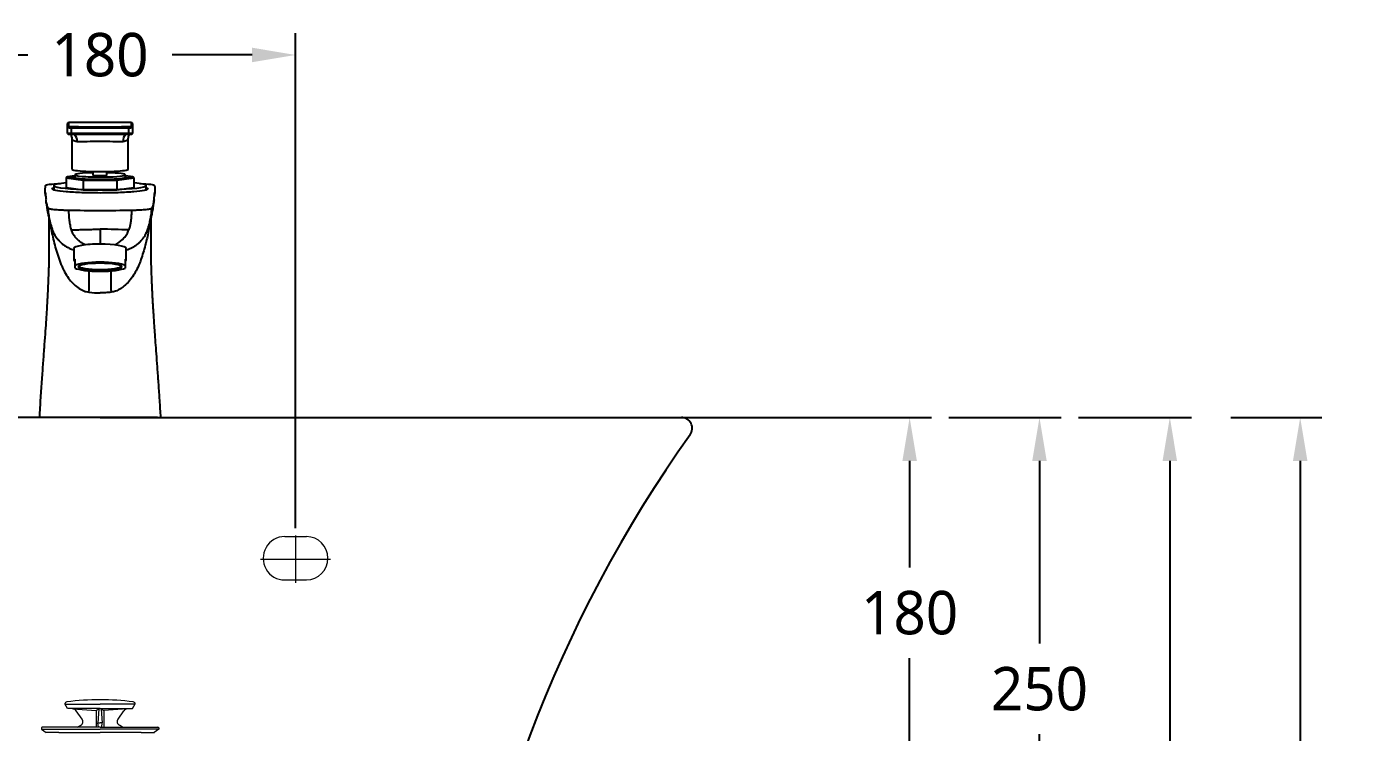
# Model space of a CAD drawing. Header units: millimetres. Extents: x 28 to 9741, y 28 to 4195.
# Drawn here: x 7753 to 8362, y 2949 to 3275 of the extents above; entities that cross this region are included whole.
import ezdxf
from ezdxf.lldxf.tags import DXFTag

# ---------------------------------------------------------------- set-up
doc = ezdxf.new("R2010")
doc.units = ezdxf.units.MM
doc.layers.get('0').update_dxf_attribs({"linetype": 'CONTINUOUS'})
doc.layers.get('Defpoints').update_dxf_attribs({"linetype": 'CONTINUOUS'})
doc.layers.add('1', color=7, linetype='CONTINUOUS')
doc.layers.add('30', color=7, linetype='CONTINUOUS')
doc.layers.add('3', color=3, linetype='CONTINUOUS', lineweight=15)
tags = doc.linetypes.add('HIDDEN', pattern=[0.5, 0.25, -0.25]).pattern_tags.tags
tags[6:7] = [DXFTag(74, 4), DXFTag(75, 0), DXFTag(340, '0'), DXFTag(46, 0.0), DXFTag(50, 0.0), DXFTag(44, 0.0), DXFTag(45, 0.0)]
tags[4:5] = [DXFTag(74, 4), DXFTag(75, 0), DXFTag(340, '0'), DXFTag(46, 0.0), DXFTag(50, 0.0), DXFTag(44, 0.0), DXFTag(45, 0.0)]
doc.dimstyles.get("Standard").update_dxf_attribs({"dimtxt": 0.18, "dimasz": 0.18, "dimexe": 0.18, "dimexo": 0.0625, "dimgap": 0.09, "dimtad": 0, "dimtih": 1, "dimtoh": 1, "dimdec": 4, "dimzin": 0, "dimdsep": 46, "dimtxsty": 'Standard', "dimcen": 0.09, "dimadec": 0, "dimazin": 0, "dimtfac": 1, "dimtdec": 4, "dimtofl": 0, "dimtmove": 0, "dimatfit": 3, "dimfxl": 0, "dimtolj": 1, "dimtzin": 0, "dimarcsym": 0})

# ---------------------------------------------------------------- blocks, each defined once
blk = doc.blocks.new('*D38')
at = {"color": 3, "lineweight": -2}
for p, q in [((8306.81, 3094.52), (8348.81, 3094.52)), ((8338.81, 3074.52), (8338.81, 2735.41)), ((8338.81, 2354.52), (8338.81, 2693.64)), ((8306.81, 2334.52), (8348.81, 2334.52))]:
    blk.add_line(p, q, dxfattribs=at)
at = {"color": 3}
for points in [[(8335.47, 3074.52), (8342.14, 3074.52), (8338.81, 3094.52)], [(8335.47, 2354.52), (8342.14, 2354.52), (8338.81, 2334.52)]]:
    blk.add_solid(points, dxfattribs=at)
at = {"layer": 'Defpoints', "color": 0}
for p in [(8298.81, 3094.52), (8298.81, 2334.52), (8338.81, 2334.52)]:
    blk.add_point(p, dxfattribs=at)
at = {"color": 0, "insert": (8338.81, 2714.52), "char_height": 20, "attachment_point": 5}
blk.add_mtext('\\A1;{\\fNanumGothic|b0|i0|c129|p50;760}', dxfattribs=at)
blk = doc.blocks.new('*D39')
at = {"color": 3, "lineweight": -2}
for p, q in [((8040.74, 3094.52), (8169.04, 3094.52)), ((8159.04, 3074.52), (8159.04, 3025.41)), ((8159.04, 2934.52), (8159.04, 2983.64)), ((7824.96, 2914.52), (8169.04, 2914.52))]:
    blk.add_line(p, q, dxfattribs=at)
at = {"color": 3}
for points in [[(8155.71, 3074.52), (8162.37, 3074.52), (8159.04, 3094.52)], [(8155.71, 2934.52), (8162.37, 2934.52), (8159.04, 2914.52)]]:
    blk.add_solid(points, dxfattribs=at)
at = {"layer": 'Defpoints', "color": 0}
for p in [(8032.74, 3094.52), (7816.96, 2914.52), (8159.04, 2914.52)]:
    blk.add_point(p, dxfattribs=at)
at = {"color": 0, "insert": (8159.04, 3004.52), "char_height": 20, "attachment_point": 5}
blk.add_mtext('\\A1;{\\fNanumGothic|b0|i0|c129|p50;180}', dxfattribs=at)
blk = doc.blocks.new('*D40')
at = {"color": 3, "lineweight": -2}
for p, q in [((8177.04, 3094.52), (8228.81, 3094.52)), ((8218.81, 3074.52), (8218.81, 2990.41)), ((8218.81, 2864.52), (8218.81, 2948.64)), ((7869.42, 2844.52), (8228.81, 2844.52))]:
    blk.add_line(p, q, dxfattribs=at)
at = {"color": 3}
for points in [[(8215.47, 3074.52), (8222.14, 3074.52), (8218.81, 3094.52)], [(8215.47, 2864.52), (8222.14, 2864.52), (8218.81, 2844.52)]]:
    blk.add_solid(points, dxfattribs=at)
at = {"layer": 'Defpoints', "color": 0}
for p in [(8169.04, 3094.52), (7861.42, 2844.52), (8218.81, 2844.52)]:
    blk.add_point(p, dxfattribs=at)
at = {"color": 0, "insert": (8218.81, 2969.52), "char_height": 20, "attachment_point": 5}
blk.add_mtext('\\A1;{\\fNanumGothic|b0|i0|c129|p50;250}', dxfattribs=at)
blk = doc.blocks.new('*D41')
at = {"color": 3, "lineweight": -2}
for p, q in [((8236.81, 3094.52), (8288.81, 3094.52)), ((8278.81, 3074.52), (8278.81, 2945.43)), ((8278.81, 2774.52), (8278.81, 2903.62)), ((7826.92, 2754.52), (8288.81, 2754.52))]:
    blk.add_line(p, q, dxfattribs=at)
at = {"color": 3}
for points in [[(8275.47, 3074.52), (8282.14, 3074.52), (8278.81, 3094.52)], [(8275.47, 2774.52), (8282.14, 2774.52), (8278.81, 2754.52)]]:
    blk.add_solid(points, dxfattribs=at)
at = {"layer": 'Defpoints', "color": 0}
for p in [(8228.81, 3094.52), (7818.92, 2754.52), (8278.81, 2754.52)]:
    blk.add_point(p, dxfattribs=at)
at = {"color": 0, "insert": (8278.81, 2924.52), "char_height": 20, "attachment_point": 5}
blk.add_mtext('\\A1;{\\fNanumGothic|b0|i0|c129|p50;340}', dxfattribs=at)
blk = doc.blocks.new('*D42')
at = {"color": 3, "lineweight": -2}
for p, q in [((7696.42, 3043.52), (7696.42, 3271.44)), ((7876.42, 3043.52), (7876.42, 3271.44)), ((7716.42, 3261.44), (7753.23, 3261.44)), ((7856.42, 3261.44), (7819.61, 3261.44))]:
    blk.add_line(p, q, dxfattribs=at)
at = {"color": 3}
for points in [[(7716.42, 3264.78), (7716.42, 3258.11), (7696.42, 3261.44)], [(7856.42, 3264.78), (7856.42, 3258.11), (7876.42, 3261.44)]]:
    blk.add_solid(points, dxfattribs=at)
at = {"layer": 'Defpoints', "color": 0}
for p in [(7876.42, 3261.44), (7696.42, 3035.52), (7876.42, 3035.52)]:
    blk.add_point(p, dxfattribs=at)
at = {"color": 0, "insert": (7786.42, 3261.44), "char_height": 20, "attachment_point": 5}
blk.add_mtext('\\A1;{\\fNanumGothic|b0|i0|c129|p50;180}', dxfattribs=at)

msp = doc.modelspace()

# ---------------------------------------------------------------- linework, layer by layer
at = {"color": 2}
for p, q in [((7786.42184, 3094.52385), (7518.86865, 3094.49359)), ((7786.42392, 3094.5239), (8053.97919, 3094.49359))]:
    msp.add_line(p, q, dxfattribs=at)
at = {"ltscale": 0.5}
for p, q in [((7812.89616, 3094.52387), (7759.93663, 3094.52387)), ((7809.4914, 3094.52387), (7763.35228, 3094.52383))]:
    msp.add_line(p, q, dxfattribs=at)
at = {"color": 7, "linetype": 'HIDDEN'}
msp.add_line((7768.93746, 3094.52392), (7768.93746, 3094.52383), dxfattribs=at)
at = {"color": 7, "linetype": 'HIDDEN', "lineweight": 0, "ltscale": 20}
for p, q in [((7871.4437, 3039.69337), (7881.3872, 3039.69337)), ((7871.4437, 3019.69337), (7881.3872, 3019.69337))]:
    msp.add_line(p, q, dxfattribs=at)
at = {"color": 1, "linetype": 'HIDDEN', "lineweight": 0, "ltscale": 20}
for p, q in [((7876.42461, 3040.1445), (7876.42461, 3018.3945)), ((7860.3337, 3029.2695), (7892.51552, 3029.2695))]:
    msp.add_line(p, q, dxfattribs=at)
at = {"color": 2}
for centre, radius, start, end in [((8053.97863, 3089.49359), 5, 324.45469793, 89.99350874), ((8546.66759, 2737.47388), 600.52481, 144.45469793, 174.48366066)]:
    msp.add_arc(centre, radius, start, end, dxfattribs=at)
at = {"color": 7, "linetype": 'HIDDEN', "lineweight": 0, "ltscale": 20}
for centre, start_param, end_param in [((7871.4437, 3029.69337), 0, 3.141592654), ((7881.3872, 3029.69337), 3.141592654, 6.283185307)]:
    msp.add_ellipse(centre, major_axis=(0, 10), ratio=0.994350283, start_param=start_param, end_param=end_param, dxfattribs=at)
at = {"layer": '1', "color": 7, "linetype": 'Continuous'}
for p, q in [((7771.4164, 3227.99738), (7771.4164, 3229.75129)), ((7771.4164, 3225.49776), (7771.4164, 3227.99738)), ((7771.9164, 3230.25121), (7771.9164, 3228.49731)), ((7773.08798, 3227.95044), (7773.08798, 3225.45082)), ((7799.74481, 3225.45082), (7799.74481, 3227.95044)), ((7800.9164, 3228.49731), (7800.9164, 3230.25121)), ((7801.4164, 3229.75129), (7801.4164, 3227.99738)), ((7801.4164, 3227.99738), (7801.4164, 3225.49776)), ((7773.4164, 3222.63674), (7773.4164, 3208.879)), ((7799.4164, 3208.879), (7799.4164, 3222.65057)), ((7778.62217, 3203.59543), (7770.82794, 3204.77203)), ((7770.82794, 3204.77203), (7770.82794, 3200.28915)), ((7774.76646, 3205.78509), (7771.30578, 3205.26267)), ((7774.76649, 3205.77753), (7771.40529, 3205.27013)), ((7771.40529, 3205.27013), (7778.91084, 3204.1371)), ((7774.7664, 3206.26632), (7774.7664, 3204.92613)), ((7794.21062, 3203.59543), (7778.62217, 3203.59543)), ((7778.62217, 3203.59543), (7778.62217, 3199.11255)), ((7778.91084, 3204.1371), (7793.92195, 3204.1371)), ((7783.3164, 3205.99178), (7783.3164, 3207.77877)), ((7783.3164, 3205.99178), (7789.5164, 3205.99178)), ((7789.5164, 3205.99178), (7789.5164, 3207.77877)), ((7793.92195, 3204.1371), (7801.4275, 3205.27013)), ((7802.00485, 3204.77203), (7794.21062, 3203.59543)), ((7794.21062, 3203.59543), (7794.21062, 3199.11255)), ((7801.4275, 3205.27013), (7798.06631, 3205.77753)), ((7801.52701, 3205.26267), (7798.06633, 3205.78509)), ((7798.0664, 3204.92613), (7798.0664, 3206.26632)), ((7802.00485, 3204.77203), (7802.00485, 3200.28915)), ((7765.1164, 3201.28535), (7765.1164, 3199.32883)), ((7778.62217, 3199.11255), (7770.82794, 3200.28915)), ((7794.21062, 3199.11255), (7778.62217, 3199.11255)), ((7802.00485, 3200.28915), (7794.21062, 3199.11255)), ((7807.7164, 3199.32883), (7807.7164, 3201.28535)), ((7786.4164, 3181.17942), (7786.4164, 3174.39207)), ((7774.4164, 3172.30816), (7774.4164, 3166.89172)), ((7774.9164, 3164.53253), (7774.9164, 3167.48695)), ((7797.9164, 3167.48695), (7797.9164, 3164.53253)), ((7798.4164, 3166.89172), (7798.4164, 3172.30816)), ((7774.9164, 3163.34206), (7774.9164, 3164.53253)), ((7776.9164, 3164.47958), (7776.9164, 3164.13119)), ((7795.9164, 3164.13119), (7795.9164, 3164.47958)), ((7797.9164, 3164.53253), (7797.9164, 3163.34206))]:
    msp.add_line(p, q, dxfattribs=at)
for centre, major_axis, ratio, start_param, end_param in [((7771.9164, 3229.75129), (0.5, 0), 0.999848, 1.570796327, 3.141592654), ((7771.9164, 3227.99738), (0.5, 0), 0.999848, 1.570796327, 3.141592654), ((7774.4164, 3227.99738), (3, 0), 0.017452, 3.141592654, 4.25366493), ((7774.4164, 3230.25121), (-2.5, 0), 0.017452, 5.171113031, 6.283185307), ((7774.4164, 3228.49731), (-2.5, 0), 0.017452, 0, 0.265054879), ((7774.4164, 3228.49731), (-2.5, 0), 0.017452, 0.265055404, 1.112072276), ((7773.30939, 3227.95827), (0.00431, 0.49998), 0.442737, 0.019465208, 1.590261535), ((7786.4164, 3228.42145), (30.1, 0), 0.017452, 4.25366493, 5.171113031), ((7786.4164, 3229.82716), (-29.6, 0), 0.017452, 4.25366493, 5.171113031), ((7786.4164, 3228.92137), (-29.6, 0), 0.017452, 1.112072276, 2.029520377), ((7798.4164, 3230.25121), (-2.5, 0), 0.017452, 3.919313652, 4.25366493), ((7798.4164, 3228.49731), (-2.5, 0), 0.017452, 2.029520377, 2.733357725), ((7799.52341, 3227.95827), (-0.00431, 0.49998), 0.442737, 4.692923772, 6.263720099), ((7798.4164, 3227.99738), (3, 0), 0.017452, 5.171113031, 6.283185307), ((7798.4164, 3230.25121), (-2.5, 0), 0.017452, 3.141592654, 3.919313456), ((7798.4164, 3228.49731), (-2.5, 0), 0.017452, 2.733358072, 3.141592654), ((7800.9164, 3229.75129), (0.5, 0), 0.999848, 0, 1.570796327), ((7800.9164, 3227.99738), (0.5, 0), 0.999848, 0, 1.570796327), ((7774.4164, 3225.49776), (-3, 0), 0.017452, 0, 1.112072276), ((7774.4164, 3224.99784), (2.5, 0), 0.017452, 3.834987354, 4.25366493), ((7786.4164, 3225.92183), (-30.1, 0), 0.017452, 1.112072276, 2.029520377), ((7773.30939, 3225.45864), (0.00431, 0.49998), 0.442737, 1.590261535, 3.161057862), ((7786.4164, 3225.42191), (29.6, 0), 0.017452, 4.25366493, 5.171113031), ((7771.9164, 3221.22379), (-0.11889, -4.99859), 0.806122, 1.641637388, 2.4303569), ((7786.4164, 3221.41038), (13, 0), 0.009298, 0.634183841, 2.507408813), ((7800.9164, 3221.22379), (0.11889, -4.99859), 0.806122, 3.852828407, 4.641547919), ((7799.52341, 3225.45864), (-0.00431, 0.49998), 0.442737, 3.122127445, 4.692923772), ((7798.4164, 3224.99784), (2.5, 0), 0.017452, 5.171113031, 5.500686255), ((7798.4164, 3225.49776), (-3, 0), 0.017452, 2.029520377, 3.141592654), ((7771.40529, 3204.77203), (0.57735, 0), 0.86273, 1.570796327, 3.141592654), ((7786.4164, 3205.27013), (12.3, 0), 0.087156, 2.815063332, 6.283185307), ((7786.4164, 3208.879), (-13, 0), 0.087156, 0, 3.141592654), ((7786.4164, 3204.97127), (-12, 0), 0.087156, 6.040987991, 6.228796494), ((7786.4164, 3206.26632), (-11.65, 0), 0.087156, 4.98168237, 6.283185307), ((7786.4164, 3206.26632), (-11.65, 0), 0.087156, 0, 1.57079634), ((7778.91084, 3203.63901), (0.03749, 0.49954), 0.572989, 0.130245065, 1.701041392), ((7786.4164, 3206.26632), (-11.65, 0), 0.087156, 1.570796288, 4.443095563), ((7793.92195, 3203.63901), (-0.03749, 0.49954), 0.572989, 4.582143916, 6.152940242), ((7786.4164, 3204.97127), (-12, 0), 0.087156, 3.195981588, 3.383790019), ((7786.4164, 3205.27013), (12.3, 0), 0.087156, 0, 0.326529384), ((7801.4275, 3204.77203), (0.57735, 0), 0.86273, 0, 1.570796327), ((7786.4164, 3201.28535), (21.3, 0), 0.087156, 2.391930121, 6.283185307), ((7786.4164, 3201.28535), (21.3, 0), 0.087156, 0, 0.749662558), ((7786.4164, 3172.30816), (-12, 0), 0.173648, 4.712388959, 6.283185307), ((7786.4164, 3172.30816), (-12, 0), 0.173648, 3.141592892, 4.712389043), ((7786.4164, 3166.89172), (12, 0), 0.173648, 2.85190566, 3.431279648), ((7786.4164, 3166.89172), (12, 0), 0.173648, 5.993498313, 6.572872301), ((7786.4164, 3163.93729), (-12, 0), 0.173648, 3.431279648, 5.993498313), ((7786.4164, 3163.93729), (-12, 0), 0.173648, 0.289686994, 2.85190566), ((7776.73843, 3150.74429), (1.64152, 21.43724), 0.207191, 4.797038507, 5.28355879), ((7796.09436, 3150.74429), (-1.64152, 21.43724), 0.207191, 0.999626518, 1.4861468)]:
    msp.add_ellipse(centre, major_axis=major_axis, ratio=ratio, start_param=start_param, end_param=end_param, dxfattribs=at)
msp.add_ellipse((7786.4164, 3163.93729), major_axis=(-10, 0), ratio=0.173648, dxfattribs=at)
for points, knots in [([(7773.30507, 3230.2904), (7773.19581, 3230.28945), (7772.89205, 3230.28631), (7772.45385, 3230.27955), (7772.06659, 3230.26772), (7771.93624, 3230.26117), (7771.81877, 3230.24599), (7771.72112, 3230.21556), (7771.62003, 3230.16173), (7771.51379, 3230.06202), (7771.43489, 3229.91783), (7771.41694, 3229.80872), (7771.4164, 3229.75129)], [0, 0, 0, 0, 0.108226032, 0.316180683, 0.52548979, 0.739767635, 0.79357157, 0.819276822, 0.855693019, 0.899489584, 0.950318517, 1, 1, 1, 1]), ([(7801.4164, 3229.75129), (7801.41561, 3229.81663), (7801.39526, 3229.92538), (7801.31741, 3230.06054), (7801.22768, 3230.14848), (7801.14033, 3230.20208), (7801.0687, 3230.2299), (7801.01808, 3230.24312), (7800.97443, 3230.25117), (7800.91014, 3230.25893), (7800.79375, 3230.26627), (7800.55874, 3230.27502), (7800.30318, 3230.2798), (7800.18891, 3230.28155)], [0, 0, 0, 0, 0.074842105, 0.13400593, 0.183608255, 0.225830591, 0.260029563, 0.288048615, 0.320704839, 0.37932025, 0.5523057, 0.821668093, 1, 1, 1, 1]), ([(7771.4164, 3225.49776), (7771.41719, 3225.43242), (7771.43753, 3225.32368), (7771.51538, 3225.18852), (7771.60511, 3225.10059), (7771.69246, 3225.04698), (7771.7641, 3225.01916), (7771.81471, 3225.00594), (7771.85837, 3224.99789), (7771.92252, 3224.99012), (7772.04097, 3224.98283), (7772.23431, 3224.97509), (7772.44271, 3224.97119), (7772.50091, 3224.97024)], [0, 0, 0, 0, 0.081688841, 0.146265117, 0.200405182, 0.24649012, 0.283817696, 0.314399999, 0.350043693, 0.414021384, 0.602831961, 0.896836277, 1, 1, 1, 1]), ([(7772.85135, 3224.96939), (7772.93583, 3224.80814), (7773.11532, 3224.41481), (7773.31741, 3223.73633), (7773.42147, 3223.1142), (7773.40835, 3222.73984), (7773.40056, 3222.63762)], [0, 0, 0, 0, 0.230280232, 0.538782149, 0.874549145, 1, 1, 1, 1]), ([(7775.94417, 3221.48199), (7775.10932, 3221.47144), (7774.46967, 3221.80852), (7773.63255, 3222.41454), (7773.41784, 3222.67506), (7773.41642, 3222.66599)], [0, 0, 0, 0, 0.507359728, 0.507359728, 1, 1, 1, 1]), ([(7799.41638, 3222.66595), (7799.41575, 3222.67608), (7799.19869, 3222.41273), (7798.35819, 3221.80564), (7797.72524, 3221.47142), (7796.88862, 3221.48199)], [0, 0, 0, 0, 0.492763741, 0.492763741, 1, 1, 1, 1]), ([(7799.42999, 3222.65144), (7799.42397, 3222.74256), (7799.41432, 3223.07207), (7799.49537, 3223.61911), (7799.66171, 3224.2559), (7799.84121, 3224.69438), (7799.95446, 3224.92046), (7799.98027, 3224.96996)], [0, 0, 0, 0, 0.112511617, 0.408135128, 0.679943841, 0.928860697, 1, 1, 1, 1]), ([(7800.18221, 3224.96734), (7800.24381, 3224.96819), (7800.47455, 3224.97177), (7800.76186, 3224.98147), (7800.89682, 3224.98788), (7801.01401, 3225.00307), (7801.11168, 3225.03349), (7801.21276, 3225.08733), (7801.319, 3225.18704), (7801.39791, 3225.33122), (7801.41585, 3225.44034), (7801.4164, 3225.49776)], [0, 0, 0, 0, 0.092606526, 0.370349072, 0.654684879, 0.726079967, 0.76018953, 0.808511972, 0.866627788, 0.934075197, 1, 1, 1, 1]), ([(7761.66555, 3195.68071), (7761.6255, 3195.82275), (7761.42152, 3196.59393), (7761.18351, 3197.99498), (7761.15666, 3199.72948), (7761.28929, 3200.83445), (7761.37412, 3201.31008)], [0, 0, 0, 0, 0.075727638, 0.41110137, 0.746475102, 1, 1, 1, 1]), ([(7761.2122, 3198.23518), (7761.26825, 3197.49104), (7761.3775, 3196.36931), (7761.52435, 3195.22716), (7761.57691, 3194.84893)], [0, 0, 0, 0, 0.670460059, 1, 1, 1, 1]), ([(7761.37412, 3201.31008), (7761.41036, 3201.51334), (7761.95981, 3201.71507), (7764.37667, 3202.04613), (7766.12377, 3202.16901), (7768.17144, 3202.23041)], [0, 0, 0, 0, 0.518456859, 0.518456859, 1, 1, 1, 1]), ([(7807.72805, 3200.27032), (7808.18048, 3200.11653), (7808.78939, 3199.70751), (7807.23697, 3199.04794), (7802.38973, 3198.40742), (7795.04056, 3197.98495), (7786.4164, 3197.83076), (7777.79223, 3197.98495), (7770.44306, 3198.40742), (7765.59582, 3199.04794), (7764.0434, 3199.70751), (7764.65231, 3200.11653), (7765.10474, 3200.27032)], [0, 0, 0, 0, 0.068267658, 0.176200742, 0.284133825, 0.392066906, 0.499999986, 0.607933066, 0.715866147, 0.82379923, 0.931732314, 1, 1, 1, 1]), ([(7804.71081, 3202.22889), (7806.73971, 3202.16676), (7808.48061, 3202.04312), (7810.86822, 3201.71535), (7811.42245, 3201.51324), (7811.45867, 3201.31008)], [0, 0, 0, 0, 0.479538408, 0.479538408, 1, 1, 1, 1]), ([(7811.45867, 3201.31008), (7811.5435, 3200.83445), (7811.67613, 3199.72948), (7811.64928, 3197.99498), (7811.41127, 3196.59393), (7811.20729, 3195.82275), (7811.16724, 3195.68071)], [0, 0, 0, 0, 0.253524898, 0.58889863, 0.924272362, 1, 1, 1, 1]), ([(7811.25222, 3194.82182), (7811.2622, 3194.89359), (7811.41009, 3195.97314), (7811.52734, 3197.07474), (7811.61179, 3198.12447)], [0, 0, 0, 0, 0.066579786, 1, 1, 1, 1]), ([(7762.56553, 3190.84622), (7762.35039, 3191.35727), (7761.94203, 3192.49735), (7761.66727, 3193.75653), (7761.57268, 3194.50433), (7761.55939, 3194.62297)], [0, 0, 0, 0, 0.40612002, 0.90577848, 1, 1, 1, 1]), ([(7761.59163, 3194.97637), (7761.60497, 3195.03486), (7761.62035, 3195.09335), (7761.65687, 3195.23997), (7761.68271, 3195.3534), (7761.68918, 3195.46685), (7761.68943, 3195.49215)], [0, 0, 0, 0, 0.340221193, 0.340221193, 0.852893351, 1, 1, 1, 1]), ([(7761.71378, 3193.03283), (7761.76331, 3192.5941), (7761.8689, 3191.75452), (7762.04509, 3190.58173), (7762.21449, 3189.58862), (7762.35993, 3188.81201), (7762.51625, 3188.03061), (7762.70821, 3187.13808), (7762.94089, 3186.14825), (7763.20665, 3185.10529), (7763.50395, 3184.02026), (7763.88284, 3182.75765), (7764.18209, 3181.80863), (7764.36868, 3181.28648), (7764.38593, 3181.23856)], [0, 0, 0, 0, 0.110438091, 0.210546732, 0.292385684, 0.355938966, 0.401208262, 0.479318371, 0.568998646, 0.645501788, 0.739207966, 0.852862692, 0.986475033, 1, 1, 1, 1]), ([(7808.44849, 3181.24615), (7808.51922, 3181.44843), (7808.68715, 3181.93952), (7808.90059, 3182.60767), (7809.08478, 3183.20647), (7809.21198, 3183.63351), (7809.3208, 3184.00825), (7809.4236, 3184.37144), (7809.52293, 3184.73153), (7809.61889, 3185.08855), (7809.71153, 3185.44245), (7809.80671, 3185.81588), (7809.92187, 3186.28143), (7810.07026, 3186.90698), (7810.25689, 3187.74362), (7810.47183, 3188.79223), (7810.70238, 3190.05209), (7810.92891, 3191.48912), (7811.05899, 3192.50414), (7811.1184, 3193.02985)], [0, 0, 0, 0, 0.055751452, 0.135469658, 0.184650407, 0.221681645, 0.255430999, 0.288313446, 0.320329946, 0.351481552, 0.381769428, 0.411194858, 0.4454274, 0.496413606, 0.564528622, 0.649760094, 0.752090931, 0.87149813, 1, 1, 1, 1]), ([(7811.2734, 3194.62297), (7811.26012, 3194.50433), (7811.16552, 3193.75653), (7810.89076, 3192.49735), (7810.4824, 3191.35727), (7810.26727, 3190.84622)], [0, 0, 0, 0, 0.09422152, 0.59387998, 1, 1, 1, 1]), ([(7811.14337, 3195.49213), (7811.14361, 3195.46684), (7811.15008, 3195.35339), (7811.17592, 3195.23997), (7811.21237, 3195.09361), (7811.22769, 3195.03539), (7811.24098, 3194.97716)], [0, 0, 0, 0, 0.147304916, 0.660784098, 0.660784098, 1, 1, 1, 1]), ([(7762.84871, 3186.55614), (7762.85053, 3185.48935), (7762.85497, 3182.82506), (7762.86172, 3178.72882), (7762.86671, 3174.43295), (7762.87667, 3170.63396), (7762.8684, 3167.33195), (7762.80717, 3164.52797), (7762.73392, 3162.22221), (7762.67204, 3160.41409), (7762.62282, 3159.08912), (7762.58513, 3158.1224), (7762.55461, 3157.36639), (7762.52358, 3156.62014), (7762.48606, 3155.7449), (7762.43307, 3154.55473), (7762.34949, 3152.77068), (7762.22255, 3150.25002), (7762.03936, 3146.9195), (7761.79489, 3142.86755), (7761.48219, 3138.09442), (7761.09749, 3132.60023), (7760.64136, 3126.38469), (7760.12354, 3119.44688), (7759.5591, 3111.78532), (7758.99656, 3103.3963), (7758.61193, 3097.56206), (7758.41654, 3094.52387)], [0, 0, 0, 0, 0.034737516, 0.086756098, 0.133385808, 0.174622925, 0.210463486, 0.240904844, 0.265945193, 0.2855825, 0.299815221, 0.309118223, 0.317083382, 0.32445159, 0.333437919, 0.345611472, 0.363229905, 0.39156082, 0.427736172, 0.471758556, 0.523631744, 0.583360152, 0.650948662, 0.72640171, 0.809723412, 0.90092013, 1, 1, 1, 1]), ([(7764.33872, 3181.47702), (7764.20858, 3181.90664), (7763.95558, 3182.74187), (7763.4998, 3184.49793), (7763.03483, 3186.73167), (7762.71285, 3189.01611), (7762.60193, 3190.39408), (7762.56553, 3190.84622)], [0, 0, 0, 0, 0.142719554, 0.277458785, 0.56627007, 0.857683822, 1, 1, 1, 1]), ([(7771.87923, 3189.83731), (7771.55451, 3189.8437), (7770.91133, 3189.85892), (7769.65972, 3189.89886), (7768.17845, 3189.96622), (7766.58544, 3190.07229), (7765.21783, 3190.19999), (7764.10679, 3190.34535), (7763.27574, 3190.50426), (7762.74152, 3190.67257), (7762.58994, 3190.78822), (7762.56553, 3190.84621)], [0, 0, 0, 0, 0.062499865, 0.125000071, 0.250000481, 0.375000892, 0.500001303, 0.625001713, 0.750002124, 0.875002535, 1, 1, 1, 1]), ([(7763.15626, 3185.66677), (7763.28761, 3184.79344), (7763.45202, 3183.77929), (7763.83736, 3181.61204), (7764.05889, 3180.45935), (7764.79869, 3176.92201), (7765.39378, 3174.46107), (7766.08655, 3171.98363)], [0, 0, 0, 0, 0.245828461, 0.245828461, 0.497218974, 0.497218974, 1, 1, 1, 1]), ([(7771.87924, 3189.83731), (7771.90871, 3189.45196), (7771.96765, 3188.6813), (7772.0614, 3187.15337), (7772.21571, 3185.2628), (7772.50805, 3183.38634), (7772.85578, 3181.9179), (7773.08618, 3181.19591), (7773.19747, 3180.84716)], [0, 0, 0, 0, 0.125141221, 0.250268547, 0.500038578, 0.749324067, 0.878915328, 1, 1, 1, 1]), ([(7800.95355, 3189.83731), (7800.9318, 3189.55493), (7800.90008, 3189.13222), (7800.85994, 3188.57045), (7800.823, 3188.00996), (7800.77901, 3187.31181), (7800.71364, 3186.47785), (7800.6355, 3185.6479), (7800.53808, 3184.8223), (7800.43695, 3184.13823), (7800.35402, 3183.66185), (7800.30291, 3183.3904), (7800.26267, 3183.1872), (7800.22045, 3182.98442), (7800.16148, 3182.71461), (7800.0511, 3182.24403), (7799.90796, 3181.71017), (7799.76681, 3181.24711), (7799.68796, 3181.00394), (7799.65086, 3180.89263), (7799.63536, 3180.84714)], [0, 0, 0, 0, 0.091545092, 0.137317638, 0.183090184, 0.274635276, 0.366180368, 0.45772546, 0.549270552, 0.640815644, 0.68658819, 0.709474463, 0.732360736, 0.755247009, 0.778133282, 0.823905828, 0.91545092, 0.961223465, 0.984109738, 1, 1, 1, 1]), ([(7810.26726, 3190.84622), (7810.24285, 3190.78823), (7810.09127, 3190.67257), (7809.55706, 3190.50426), (7808.726, 3190.34535), (7807.61496, 3190.19999), (7806.24735, 3190.07229), (7804.65434, 3189.96622), (7803.17307, 3189.89886), (7801.92147, 3189.85892), (7801.27828, 3189.8437), (7800.95356, 3189.83731)], [0, 0, 0, 0, 0.124998404, 0.24999868, 0.374998957, 0.499999233, 0.62499951, 0.749999787, 0.875000063, 0.937500202, 1, 1, 1, 1]), ([(7808.49412, 3181.477), (7808.52102, 3181.56222), (7808.5764, 3181.74154), (7808.68773, 3182.11075), (7808.88146, 3182.77728), (7809.14011, 3183.74539), (7809.41588, 3184.91474), (7809.65698, 3186.09085), (7809.86334, 3187.27288), (7810.00628, 3188.26212), (7810.10318, 3189.0556), (7810.18843, 3189.85033), (7810.23924, 3190.44762), (7810.26727, 3190.84622)], [0, 0, 0, 0, 0.0286099, 0.059945065, 0.122615394, 0.247956052, 0.37329671, 0.498637368, 0.623978026, 0.749318684, 0.811989013, 0.874659342, 1, 1, 1, 1]), ([(7814.41625, 3094.52387), (7814.24489, 3097.16342), (7813.91018, 3102.23448), (7813.43034, 3109.53007), (7812.94916, 3116.20013), (7812.50047, 3122.24718), (7812.09641, 3127.67243), (7811.7456, 3132.47668), (7811.45061, 3136.66031), (7811.2104, 3140.2234), (7811.03277, 3142.99187), (7810.90618, 3145.05605), (7810.82033, 3146.50634), (7810.75713, 3147.60733), (7810.70798, 3148.4845), (7810.66061, 3149.34738), (7810.60376, 3150.40992), (7810.53308, 3151.77898), (7810.4457, 3153.55547), (7810.34078, 3155.84489), (7810.22067, 3158.73427), (7810.09661, 3162.23231), (7809.96841, 3166.339), (7809.9548, 3171.05553), (7809.9696, 3176.37887), (7809.97545, 3181.61085), (7809.98143, 3185.06828), (7809.98404, 3186.54889)], [0, 0, 0, 0, 0.086086602, 0.165394577, 0.237929443, 0.303696624, 0.362699644, 0.414941474, 0.460425274, 0.499154161, 0.531130937, 0.550683779, 0.566440568, 0.578401925, 0.586568289, 0.595030305, 0.606533689, 0.621209328, 0.63966345, 0.664444689, 0.695834266, 0.733829274, 0.778425869, 0.829620355, 0.887408865, 0.951784171, 1, 1, 1, 1]), ([(7766.6809, 3176.94208), (7766.58722, 3177.06476), (7766.06602, 3177.76825), (7765.18059, 3179.18616), (7764.61752, 3180.71837), (7764.33872, 3181.47702)], [0, 0, 0, 0, 0.098598617, 0.553687598, 1, 1, 1, 1]), ([(7764.33872, 3181.47702), (7764.33873, 3181.47692), (7764.33874, 3181.47673), (7764.33876, 3181.47634), (7764.33879, 3181.47567), (7764.33886, 3181.47431), (7764.339, 3181.4716), (7764.33931, 3181.46618), (7764.34003, 3181.45528), (7764.34187, 3181.43333), (7764.34715, 3181.38885), (7764.36042, 3181.31728), (7764.37709, 3181.25811), (7764.38805, 3181.2253)], [0, 0, 0, 0, 0.001196838, 0.002393676, 0.004787352, 0.009574701, 0.019149391, 0.038298737, 0.076597302, 0.153193929, 0.306385278, 0.612761018, 1, 1, 1, 1]), ([(7764.39548, 3181.20409), (7764.64318, 3180.47405), (7765.2942, 3179.0568), (7766.0941, 3177.59949), (7766.67053, 3176.95858), (7766.68341, 3176.94434)], [0, 0, 0, 0, 0.489812393, 0.988641941, 1, 1, 1, 1]), ([(7779.59358, 3173.96059), (7779.39445, 3174.06627), (7778.96556, 3174.30394), (7778.31992, 3174.69769), (7777.66039, 3175.14472), (7777.02323, 3175.62594), (7776.51378, 3176.05631), (7776.12084, 3176.41876), (7775.834, 3176.69975), (7775.55553, 3176.98996), (7775.28599, 3177.28947), (7775.02589, 3177.59836), (7774.69251, 3178.02264), (7774.30248, 3178.57616), (7773.88204, 3179.27702), (7773.51366, 3180.01274), (7773.30112, 3180.54526), (7773.20425, 3180.8271), (7773.19743, 3180.84714)], [0, 0, 0, 0, 0.071439664, 0.155271827, 0.23910399, 0.322936153, 0.406768316, 0.448684397, 0.490600479, 0.53251656, 0.574432642, 0.616348723, 0.658264804, 0.742096967, 0.82592913, 0.909761293, 0.993593456, 1, 1, 1, 1]), ([(7773.19745, 3180.84716), (7774.11497, 3180.88812), (7775.92287, 3180.96883), (7778.64797, 3181.06106), (7781.30879, 3181.12828), (7783.89189, 3181.17103), (7785.58636, 3181.17666), (7786.4164, 3181.17942)], [0, 0, 0, 0, 0.213570853, 0.420826826, 0.62128573, 0.81448691, 1, 1, 1, 1]), ([(7793.32299, 3174.00596), (7793.61384, 3174.16218), (7795.11123, 3175.01928), (7797.05055, 3176.55085), (7798.55311, 3178.55958), (7799.24919, 3179.82716), (7799.50853, 3180.51223), (7799.63532, 3180.84716)], [0, 0, 0, 0, 0.105835127, 0.552131079, 0.77526084, 0.890127671, 1, 1, 1, 1]), ([(7806.14308, 3176.9282), (7806.28088, 3177.10885), (7806.61551, 3177.56905), (7806.98093, 3178.13882), (7807.25017, 3178.60479), (7807.42553, 3178.92158), (7807.72097, 3179.49185), (7808.02963, 3180.17875), (7808.26911, 3180.8074), (7808.39655, 3181.17384), (7808.45948, 3181.36748), (7808.49155, 3181.46889), (7808.49412, 3181.477)], [0, 0, 0, 0, 0.144838517, 0.357473076, 0.410631715, 0.463790355, 0.570107634, 0.782742193, 0.889059472, 0.942218112, 0.995376752, 1, 1, 1, 1]), ([(7809.54655, 3184.82542), (7809.41572, 3183.99765), (7809.07427, 3181.97568), (7808.45378, 3178.85794), (7807.67184, 3175.41875), (7807.07327, 3173.19731), (7806.74624, 3171.98363)], [0, 0, 0, 0, 0.214083957, 0.497581841, 0.725504691, 1, 1, 1, 1]), ([(7808.49407, 3181.47702), (7808.48882, 3181.42636), (7808.48092, 3181.35017), (7808.45988, 3181.27164), (7808.45162, 3181.24538)], [0, 0, 0, 0, 0.664912866, 1, 1, 1, 1]), ([(7767.8029, 3175.63354), (7767.77298, 3175.66454), (7767.39084, 3176.06422), (7767.01566, 3176.50372), (7766.6809, 3176.94208)], [0, 0, 0, 0, 0.078172441, 1, 1, 1, 1]), ([(7767.61018, 3175.86366), (7767.72274, 3175.7318), (7768.19545, 3175.20084), (7769.05726, 3174.45831), (7770.25312, 3173.56577), (7771.67723, 3172.73499), (7773.09177, 3172.10888), (7774.03352, 3171.79859), (7774.41127, 3171.68981)], [0, 0, 0, 0, 0.067910634, 0.281961615, 0.496438461, 0.699118545, 0.880359401, 1, 1, 1, 1]), ([(7798.41611, 3171.69282), (7798.55905, 3171.73379), (7799.15929, 3171.91499), (7800.22639, 3172.30938), (7801.55981, 3172.95837), (7802.79789, 3173.71972), (7803.85656, 3174.53313), (7804.57686, 3175.14141), (7804.95207, 3175.56161), (7804.99244, 3175.60764)], [0, 0, 0, 0, 0.049501703, 0.207933854, 0.372580037, 0.551751799, 0.752993682, 0.973254969, 1, 1, 1, 1]), ([(7804.99154, 3175.59423), (7805.10203, 3175.70756), (7805.42604, 3176.05086), (7805.80975, 3176.49916), (7806.07858, 3176.84364), (7806.14308, 3176.9282)], [0, 0, 0, 0, 0.279966653, 0.825926947, 1, 1, 1, 1]), ([(7806.14938, 3176.94434), (7806.16226, 3176.95858), (7806.21868, 3177.02131), (7806.27349, 3177.08503), (7806.31493, 3177.13479)], [0, 0, 0, 0, 0.227444701, 1, 1, 1, 1]), ([(7766.08655, 3171.98363), (7766.43955, 3170.72121), (7766.82794, 3169.52772), (7767.4567, 3167.65321), (7767.67264, 3167.03742), (7768.11834, 3165.84918), (7768.34831, 3165.27231), (7768.82289, 3164.13674), (7769.06695, 3163.58353), (7769.57326, 3162.53397), (7769.83636, 3162.03091), (7770.6574, 3160.54952), (7771.24835, 3159.60437), (7772.5288, 3157.84378), (7773.2158, 3157.03265), (7774.65298, 3155.56361), (7775.40993, 3154.90182), (7776.99492, 3153.76832), (7777.81084, 3153.30303), (7779.0648, 3152.76817), (7779.4847, 3152.61714), (7780.36653, 3152.37256), (7780.82682, 3152.27941), (7781.30293, 3152.21788)], [0, 0, 0, 0, 0.125, 0.125, 0.1875, 0.1875, 0.25, 0.25, 0.3125, 0.3125, 0.375, 0.375, 0.5, 0.5, 0.625, 0.625, 0.75, 0.75, 0.875, 0.875, 0.9375, 0.9375, 1, 1, 1, 1]), ([(7806.74624, 3171.98363), (7806.43377, 3170.94472), (7805.80956, 3168.86938), (7804.72174, 3165.78558), (7803.44934, 3162.79598), (7801.84809, 3159.93745), (7799.93528, 3157.30517), (7797.82615, 3155.17908), (7795.70472, 3153.65193), (7793.66204, 3152.63918), (7792.22118, 3152.35448), (7791.52987, 3152.21788)], [0, 0, 0, 0, 0.124897647, 0.249498282, 0.373782948, 0.498535701, 0.628587242, 0.748541199, 0.84038449, 0.923417089, 1, 1, 1, 1]), ([(7795.9164, 3164.13119), (7795.9164, 3163.69931), (7794.89255, 3163.27009), (7791.37527, 3162.65932), (7788.90349, 3162.48154), (7783.9293, 3162.48154), (7781.45752, 3162.65932), (7777.94024, 3163.27009), (7776.9164, 3163.69931), (7776.9164, 3164.31863), (7777.10924, 3164.50556), (7777.47131, 3164.68209)], [0, 0, 0, 0, 0.225530003, 0.225530003, 0.451060006, 0.451060006, 0.676590009, 0.676590009, 0.902120012, 0.902120012, 1, 1, 1, 1]), ([(7791.52987, 3152.21788), (7790.67718, 3152.12104), (7788.99136, 3151.9296), (7787.26806, 3151.89963), (7786.4164, 3151.88482)], [0, 0, 0, 0, 0.505797528, 1, 1, 1, 1]), ([(7786.4164, 3094.52387), (7785.5334, 3094.52387), (7784.65041, 3094.52387), (7782.89232, 3094.52387), (7781.79844, 3094.52387), (7780.50051, 3094.52387), (7779.63962, 3094.52387), (7778.14587, 3094.52387), (7776.05567, 3094.52387), (7773.64004, 3094.52387), (7771.33763, 3094.52387), (7769.1696, 3094.52387), (7767.15437, 3094.52387), (7765.31052, 3094.52387), (7763.10174, 3094.52387), (7761.29935, 3094.52387), (7759.95509, 3094.52387), (7759.31472, 3094.52387), (7758.92684, 3094.52387), (7758.62389, 3094.52387), (7758.49267, 3094.52387), (7758.44905, 3094.52387)], [0, 0, 0, 0, 0.06250781, 0.06250781, 0.125015621, 0.140642573, 0.156269526, 0.187523431, 0.250031241, 0.312539051, 0.375046862, 0.437554672, 0.500062482, 0.562570292, 0.625078103, 0.750093723, 0.812601533, 0.875109344, 0.906363249, 0.937617154, 1, 1, 1, 1]), ([(7786.4164, 3094.52387), (7787.29939, 3094.52387), (7788.18238, 3094.52387), (7789.94047, 3094.52387), (7791.03435, 3094.52387), (7792.33229, 3094.52387), (7793.19317, 3094.52387), (7794.68692, 3094.52387), (7796.77712, 3094.52387), (7799.19276, 3094.52387), (7801.49516, 3094.52387), (7803.66319, 3094.52387), (7805.67842, 3094.52387), (7807.52227, 3094.52387), (7809.73105, 3094.52387), (7811.53344, 3094.52387), (7812.8777, 3094.52387), (7813.51807, 3094.52387), (7813.90596, 3094.52387), (7814.2092, 3094.52387), (7814.34056, 3094.52387), (7814.38409, 3094.52387), (7814.38413, 3094.52387)], [0, 0, 0, 0, 0.062496096, 0.062496096, 0.124992192, 0.140616216, 0.15624024, 0.187488288, 0.249984383, 0.312480479, 0.374976575, 0.437472671, 0.499968767, 0.562464863, 0.624960958, 0.74995315, 0.812449246, 0.874945342, 0.90619339, 0.937441438, 0.999937533, 1, 1, 1, 1])]:
    msp.add_open_spline(points, degree=3, knots=knots, dxfattribs=at)
for points, degree in [([(7765.02093, 3199.48141), (7764.9836, 3199.44865), (7764.95618, 3199.4158), (7764.93881, 3199.38293)], 3), ([(7807.91643, 3199.30218), (7807.92011, 3199.38562), (7807.85634, 3199.46896), (7807.72839, 3199.55149)], 3), ([(7811.61552, 3198.17107), (7811.61722, 3198.19243), (7811.61891, 3198.2138), (7811.62059, 3198.23518)], 3), ([(7761.55939, 3194.62297), (7761.55405, 3194.67067), (7761.55392, 3194.71838), (7761.55743, 3194.76607)], 3), ([(7761.71241, 3193.033), (7761.65155, 3193.56199), (7761.60054, 3194.0921), (7761.55939, 3194.62297)], 3), ([(7811.12034, 3193.03265), (7811.21882, 3193.89358), (7811.27534, 3194.76631)], 2), ([(7811.12612, 3193.08919), (7811.18488, 3193.60242), (7811.23393, 3194.11388), (7811.2734, 3194.62297)], 3), ([(7811.27535, 3194.76614), (7811.27887, 3194.71842), (7811.27874, 3194.67069), (7811.2734, 3194.62297)], 3), ([(7786.4164, 3189.69555), (7781.51001, 3189.69555), (7776.66461, 3189.74305), (7771.87923, 3189.83731)], 3), ([(7800.95356, 3189.83731), (7796.16818, 3189.74305), (7791.32278, 3189.69555), (7786.4164, 3189.69555)], 3), ([(7764.38805, 3181.2253), (7764.39199, 3181.21353), (7764.39614, 3181.20178), (7764.40049, 3181.19009)], 3), ([(7799.63534, 3180.84716), (7795.37084, 3181.04787), (7790.94566, 3181.17942), (7786.4164, 3181.17942)], 3), ([(7807.6337, 3179.31167), (7807.94134, 3179.93618), (7808.21852, 3180.55926), (7808.43731, 3181.20409)], 3), ([(7808.45162, 3181.24538), (7808.44665, 3181.2296), (7808.44124, 3181.21383), (7808.43545, 3181.19815)], 3), ([(7766.91485, 3176.64059), (7767.61018, 3175.86366)], 1), ([(7795.21047, 3164.75093), (7795.66969, 3164.55455), (7795.9164, 3164.34319), (7795.9164, 3164.13119)], 3), ([(7781.30293, 3152.21788), (7782.99994, 3151.99857), (7784.70159, 3151.88576), (7786.4164, 3151.88482)], 3)]:
    msp.add_open_spline(points, degree=degree, dxfattribs=at)
at = {"layer": '3'}
for p, q in [((7771.42392, 2960.55278), (7770.1926, 2962.68549)), ((7770.30914, 2962.48364), (7786.42392, 2962.48364)), ((7786.42392, 2960.55278), (7771.42392, 2960.55278)), ((7773.9392, 2960.36849), (7784.67392, 2959.66712)), ((7786.42392, 2960.55278), (7784.67392, 2959.66712)), ((7784.67392, 2959.66712), (7784.67392, 2951.95278)), ((7785.90625, 2960.29079), (7785.47392, 2953.88291)), ((7802.5387, 2962.48364), (7786.42392, 2962.48364)), ((7786.42392, 2960.55278), (7801.42392, 2960.55278)), ((7786.42392, 2960.55278), (7788.17392, 2959.66712)), ((7786.9416, 2960.29079), (7787.37392, 2953.88291)), ((7798.90865, 2960.36849), (7788.17392, 2959.66712)), ((7788.17392, 2959.66712), (7788.17392, 2951.95278)), ((7801.42392, 2960.55278), (7802.65524, 2962.68549)), ((7778.14926, 2955.67349), (7775.43105, 2959.52646)), ((7785.67702, 2951.95278), (7785.47392, 2953.90711)), ((7785.47392, 2953.90711), (7786.42392, 2953.90711)), ((7787.37392, 2953.90711), (7786.42392, 2953.90711)), ((7787.17082, 2951.95278), (7787.37392, 2953.90711)), ((7794.69858, 2955.67349), (7797.41679, 2959.52646)), ((7759.42392, 2951.55278), (7759.42392, 2950.95278)), ((7759.42392, 2950.95278), (7786.42392, 2950.95278)), ((7759.42392, 2950.95278), (7761.56614, 2949.45278)), ((7769.12392, 2951.95278), (7759.82392, 2951.95278)), ((7767.42392, 2949.45278), (7761.32209, 2949.45278)), ((7767.42392, 2949.45278), (7786.42392, 2949.45278)), ((7786.42392, 2951.95278), (7769.12392, 2951.95278)), ((7776.0675, 2951.95278), (7777.51502, 2952.78851)), ((7786.42392, 2951.95278), (7803.72392, 2951.95278)), ((7813.42392, 2950.95278), (7786.42392, 2950.95278)), ((7805.42392, 2949.45278), (7786.42392, 2949.45278)), ((7796.78035, 2951.95278), (7795.33283, 2952.78851)), ((7803.72392, 2951.95278), (7813.02392, 2951.95278)), ((7805.42392, 2949.45278), (7811.52576, 2949.45278)), ((7813.42392, 2950.95278), (7811.2817, 2949.45278)), ((7813.42392, 2951.55278), (7813.42392, 2950.95278))]:
    msp.add_line(p, q, dxfattribs=at)
for centre, radius, start, end in [((7771.27392, 2962.48364), 1.1, 97.32041367, 169.42619898), ((7786.42392, 2844.55278), 120, 90, 97.32041367), ((7773.79681, 2958.37353), 2, 35.20232507, 86.26180949), ((7786.42392, 2844.55278), 120, 82.67958633, 90), ((7799.05103, 2958.37353), 2, 93.73819051, 144.79767493), ((7801.57392, 2962.48364), 1.1, 10.57380102, 82.67958633), ((7776.51502, 2954.52056), 2, 300, 35.20232507), ((7796.33283, 2954.52056), 2, 144.79767493, 240), ((7759.82392, 2951.55278), 0.4, 90, 180), ((7813.02392, 2951.55278), 0.4, 0, 90)]:
    msp.add_arc(centre, radius, start, end, dxfattribs=at)
at = {"layer": '30', "color": 7, "linetype": 'Continuous'}
msp.add_line((7801.63245, 3094.52387), (7771.20035, 3094.52387), dxfattribs=at)

# ---------------------------------------------------------------- dimensions: what is measured, and where the dimension line sits
dim = msp.add_linear_dim(base=(7876.42392, 3261.44486), p1=(7696.42392, 3035.52385), p2=(7876.42392, 3035.52385), text='{\\fNanumGothic|b0|i0|c129|p50;<>}', dimstyle='Standard', override={"dimtxt": 20, "dimasz": 20, "dimexe": 10, "dimexo": 8, "dimgap": 10, "dimzin": 8, "dimclrd": 3, "dimclre": 3, "dimarcsym": 1})
dim.commit()
dim.dimension.update_dxf_attribs({"geometry": '*D42', "text_midpoint": (7786.42392, 3261.44486), "dimtype": 160})
for base, p1, p2, picture, middle in [((8159.040851, 2914.523897), (8032.739285, 3094.52385), (7816.964837, 2914.523897), '*D39', (8159.040851, 3004.523874)), ((8278.80708, 2754.52385), (8228.80708, 3094.52385), (7818.92392, 2754.52385), '*D41', (8278.80708, 2924.52385)), ((8218.80708, 2844.52385), (8169.04085, 3094.52385), (7861.42392, 2844.52385), '*D40', (8218.80708, 2969.52385)), ((8338.80708, 2334.52385), (8298.80708, 3094.52385), (8298.80708, 2334.52385), '*D38', (8338.80708, 2714.52385))]:
    dim = msp.add_linear_dim(base=base, p1=p1, p2=p2, angle=90, text='{\\fNanumGothic|b0|i0|c129|p50;<>}', dimstyle='Standard', override={"dimtxt": 20, "dimasz": 20, "dimexe": 10, "dimexo": 8, "dimgap": 10, "dimdec": 4, "dimlfac": 1, "dimzin": 8, "dimclrd": 3, "dimclre": 3, "dimtdec": 4})
    dim.commit()
    dim.dimension.update_dxf_attribs({"geometry": picture, "text_midpoint": middle})

doc.saveas('drawing.dxf')
